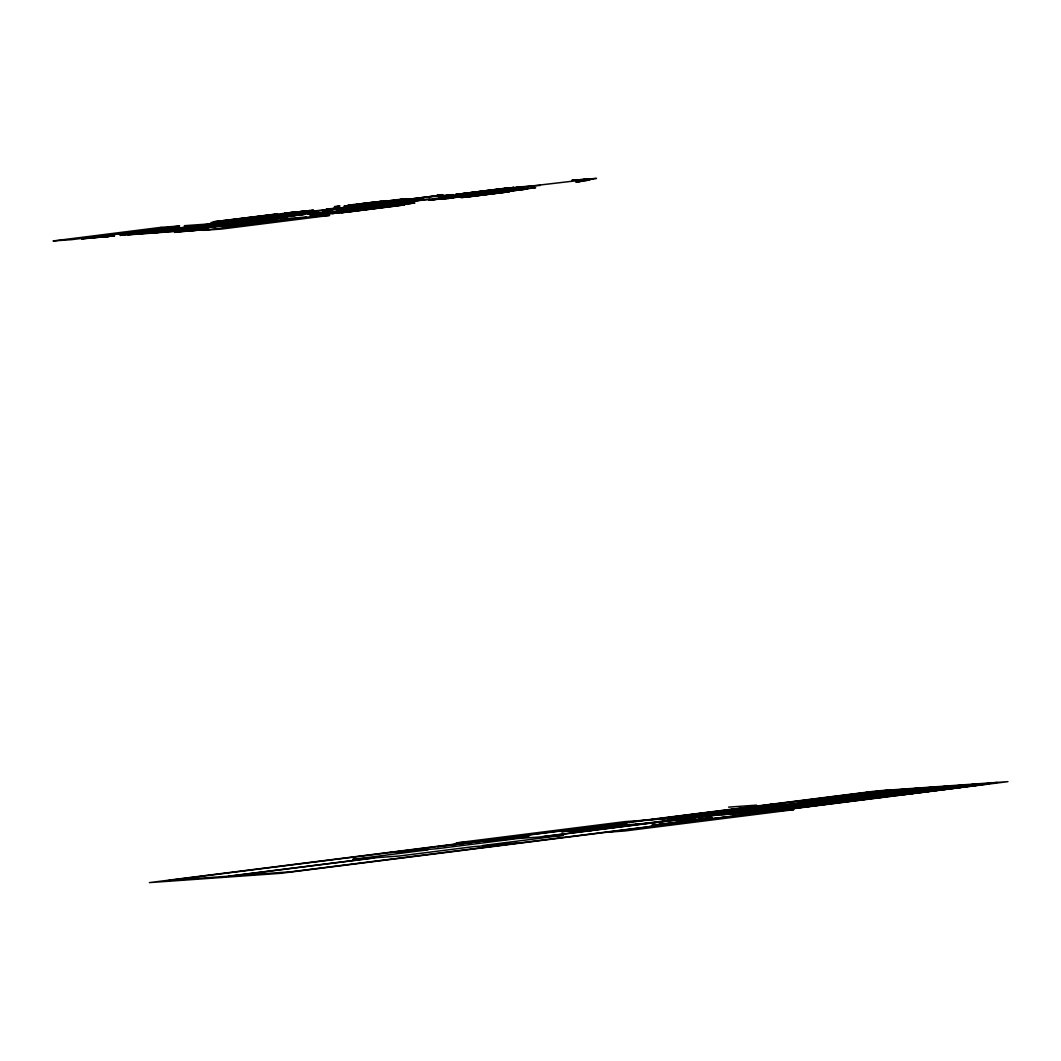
<?xml version="1.0" encoding="UTF-8"?>
<svg xmlns="http://www.w3.org/2000/svg" width="1061" height="1061" viewBox="0 0 1061 1061"><rect width="100%" height="100%" fill="white"/><g stroke="black" fill="none" stroke-linecap="round" stroke-linejoin="round"><path stroke-width="1.5" d="M726.241 811.148L728.536 809.967M179.097 230.754L181.497 229.574M575.791 181.776L588.656 180.145M655.247 824.928L679.319 822.315M170.423 228.38L166.073 228.99M128.222 233.102L134.919 232.2M146.153 231.51L148.805 231.046M168.712 228.539L155.874 230.118M606.494 825.843L617.144 824.981L583.285 829.49M674.411 822.792L675.87 822.699M687.541 821.227L683.138 821.904M690.936 820.073L659.478 824.317M205.304 227.359L206.51 227.147M176.895 228.367L181.259 227.836L179.004 228.062M677.17 821.678L683.019 820.949M686.52 821.36L679.862 822.156M575.407 829.808L571.189 830.524L572.847 830.484M683.138 821.758L705.021 818.747L699.332 819.185M595.354 827.235L599.876 826.625M592.98 828.256L587.489 829.052M354.706 207.386L357.637 207.014M398.233 201.895L395.315 202.266M144.747 231.616L150.556 230.86L149.614 230.913M228.805 225.953L234.388 225.211M689.69 820.259L688.218 820.352M176.869 228.354L178.235 228.168M230.065 224.826L234.11 224.455L229.11 225.091M702.475 815.776L706.639 815.312M229.229 220.237L219.004 221.537L224.959 220.913M380.965 201.418L347.915 205.317L354.162 204.468M338.499 212.77L344.387 211.63M727.713 813.986L723.695 814.41L738.111 812.753L736.361 812.938M148.354 230.542L153.487 229.852M280.953 215.104L328.578 209.229M336.125 208.54L344.361 207.545M706.573 815.312L705.021 815.471M710.101 814.808L714.69 814.424L712.992 814.662M819.941 799.769L820.829 799.636M843.27 796.824L844.198 796.692M866.691 793.893L865.789 794.026M914.701 789.556L912.248 789.875M921.399 788.774L920.59 788.88M869.171 795.591L938.773 787.355M926.054 788.495L926.757 788.708L920.975 789.212M933.508 787.912L932.752 788.018M926.611 791.36L927.539 791.227M953.68 788.084L948.919 788.641L950.895 788.283M583.325 828.694L573.47 829.967L599.478 826.678M592.038 828.376L590.301 828.628M178.686 228.911L181.511 228.513L177.903 228.765M247.478 218.486L251.603 217.89L239.388 219.388L245.621 218.513M359.851 203.911L358.936 203.911M673.523 822.898L678.456 822.421M248.858 223.42L253.858 222.757M248.804 224.017L245.118 224.521M180.33 228.685L178.062 228.99M268.658 221.51L264.812 222.028M923.68 789.251L921.399 789.397M233.579 224.401L240.608 223.632L237.876 223.924M582.9 829.543L568.338 831.055M677.502 821.612L683.456 820.896M127.691 234.866L150.516 233.261L296.589 214.839L243.964 221.47L184.362 225.688M261.523 219.269L296.589 214.839M252.293 220.887L305.024 214.242L250.383 221.179M228.699 225.025C232.094 224.534 225.409 225.569 229.083 224.919M246.762 221.272L304.984 214.256M345.568 208.036L336.722 209.03L341.31 208.341M419.427 200.383L424.015 199.693L415.169 200.688M461.23 194.097L513.789 187.465L455.646 194.495L508.246 187.863M455.646 194.495L490.726 190.065M540.248 185.436L519.492 186.908L464.015 193.898L596.481 178.394L571.879 180.304L592.635 178.832M469.585 193.5L522.171 186.869L464.015 193.898M711.334 814.782C714.04 814.304 706.958 815.378 710.446 814.967M704.637 818.721L708.854 818.124L698.695 819.251M915.258 789.914L914.29 790.047L919.781 789.596M926.651 788.721L925.935 788.814M344.679 211.696L350.515 210.887L338.273 212.372L344.533 211.51M596.348 827.116L610.287 825.418L602.476 826.307M193.619 226.829L194.707 226.696M232.226 224.096C235.33 223.752 230.449 224.282 232.956 224.004M324.215 211.51L331.085 210.516M675.38 816.638L673.788 816.811L675.181 816.665M229.706 224.892L227.691 225.224M735.048 813.031L733.708 813.203M757.726 810.034L761.082 809.57L754.344 810.299M179.893 228.022L183.434 227.677L181.55 227.943M386.933 204.892L387.411 204.826M480.394 194.534L478.829 194.786L486.508 193.951M484.93 194.057L460.235 197.359L473.1 195.821M331.523 208.805L331.921 208.752M480.699 194.495L491.057 193.314L486.933 193.898M654.491 824.954L651.759 825.365L657.475 824.782M919.807 789.291L920.205 789.238M795.153 808.19L793.628 808.31L794.835 808.19M185.927 227.81L207.227 225.317L202.505 225.714M325.873 211.192L324.626 211.364L328.008 211.02M207.067 227.067L204.282 227.452L207.823 227.226M576.693 181.988L581.494 181.378M700.605 813.654L702.475 813.376L700.074 813.522M725.273 812.872L728.947 812.408L725.485 812.726M709.424 818.124L712.342 817.673L700.22 819.052M810.06 806.068L808.349 806.32L810.564 806.201M206.484 227.134L207.691 226.988M812.607 805.75L807.235 806.479L810.816 806.227M225.489 220.741C222.041 221.205 234.282 219.852 229.547 220.197M326.96 209.428L326.098 209.547L331.589 209.11M344.573 207.518L345.395 207.399L327.067 209.415M400.077 203.593L400.899 203.473L393.472 204.057M699.981 813.734L703.43 813.256L699.809 813.495M588.855 828.827L587.012 829.105M835.617 797.925L836.426 797.806L820.935 799.623M840.405 797.421L841.227 797.315L837.408 797.647M858.972 794.981L859.795 794.861L844.304 796.678M863.76 794.477L864.582 794.371L860.776 794.702M709.292 814.914L708.045 815.087L710.127 814.888M742.912 811.108L745.724 810.71L729.159 812.673M663.868 823.986L661.852 824.225M130.861 232.638L126.498 233.287L127.506 233.234M150.781 230.131L146.418 230.767L147.413 230.714M170.662 229.11L168.672 229.388L175.065 228.619L171.113 229.229L172.399 229.03M174.057 228.897L175.277 228.699L171.113 229.057M178.447 228.964L176.139 229.242M207.306 227.027L209.614 226.749M227.041 225.157L225.794 225.33L228.049 225.104M236.749 224.03L237.558 223.964M234.879 224.176L233.447 224.415M382.451 205.502L381.642 205.609L387.106 205.171M390.156 204.945L391.071 204.813L388.711 204.972M246.523 224.401L250.913 223.765L249.879 223.818M266.43 221.895L270.834 221.258L269.799 221.298M338.698 212.757L344.626 212.028L332.398 213.5L339.175 212.677L338.353 212.77M466.482 196.617L467.928 196.524M468.339 196.471L524.731 189.269M700.366 813.694L695.711 814.264M569.982 830.644L565.38 831.28L569.77 830.856M614.637 825.1L616.6 824.861M607.834 826.479L614.863 825.538L613.231 825.657M819.782 799.875L818.92 799.994L823.601 799.437M823.071 799.477L826.837 798.986M843.137 796.93L842.328 797.036L846.028 796.718M862.911 794.556A46.764 0.729 -6.9 0 0 845.378 796.758L850.193 796.042M702.236 815.803L700.26 816.095L704.597 815.511M706.135 815.524C710.273 814.981 701.825 815.936 705.817 815.564M913.773 789.689L914.595 789.57L908.906 790.074M729.676 813.84L732.846 813.23M663.258 824.065L655.366 824.928M706.533 818.495L704.796 818.721M703.231 819.251L710.499 818.31L701.507 819.477M946.24 789.092A46.764 0.729 -6.9 0 0 928.72 791.294L933.534 790.578M942.208 789.53L943.136 789.397L904.449 793.403L973.428 785.485L965.086 786.546M953.136 788.111L956.903 787.633M965.576 786.586L966.505 786.453L941.73 789.49M947.009 789.026L947.924 788.893L944.118 789.238M970.364 786.082L971.292 785.949L967.473 786.294M118.023 233.937L155.105 229.375L150.476 229.706M217.054 221.457L277.518 213.951L214.468 221.643L219.096 221.311M337.04 206.338L339.971 205.967M210.9 222.545L219.15 221.497M229.163 220.237L294.069 212.134M212.757 222.412L219.388 221.776M216.935 222.107L223.553 221.484M251.298 217.956L272.014 215.343L245.476 218.433L247.545 218.287M221.099 221.815L227.73 221.192M290.82 213.168L313.552 210.184L284.242 213.473L309.706 210.622L304.149 211.02M225.264 221.524L238.805 219.919M242.876 219.468L295.449 212.85M297.213 212.558L308.897 211.086M145.675 231.563L135.848 232.638M165.596 229.057L164.614 229.176M242.279 219.68L300.687 212.306L293.738 212.797M213.526 223.632L120.026 235.409L219.521 223.208M326.257 209.388L350.13 206.895M146.816 232.107L130.742 234.123L135.914 233.685M381.894 202.611L440.288 195.251M331.708 209.097L337.544 208.354M128.62 234.799L222.12 223.022M142.028 233.34L159.548 231.126M169.349 229.905L178.168 228.791M226.152 222.903L229.07 222.531M286.589 215.158L279.507 216.046L295.86 214.508M437.105 196.192L453.339 194.654L446.376 195.529M336.722 209.03L393.976 201.815M234.508 222.306L237.425 221.935M291.059 215.237L238.407 221.868L261.497 219.269L255.966 219.654M338.857 209.203L344.692 208.46M345.767 208.38L351.072 207.717M397.477 201.869L407.504 200.542M352.676 207.677L351.509 207.823L357.385 207.412L349.798 208.42M353.008 207.651L354.281 207.638M354.613 207.611L355.78 207.452M400.634 201.643L402.994 201.338M404.864 201.272L407.159 200.967M299.481 214.64L153.314 233.062L175.781 231.271L261.881 220.409M328.446 210.967L330.7 210.648L327.716 210.953M409.095 200.9L418.445 199.773M358.048 207.518L416.217 200.25L401.482 201.298M314.48 213.181L307.319 214.083L323.751 212.518M464.917 194.216L481.163 192.678L325.979 212.372L284.388 215.317L434.877 196.338L476.416 193.407M208.022 226.948L208.911 226.829M238.698 223.089L219.746 225.476L224.455 225.078M258.712 220.595L261.643 220.224M366.761 206.908L424.015 199.693M583.364 179.495L586.282 179.123M268.619 219.733L175.118 231.51L176.046 231.444M271.218 219.547L177.744 231.325L277.2 219.123M382.57 205.489L394.082 204.282L391.642 204.601M438.525 198.593L496.919 191.232M515.235 189.137L493.338 191.895L522.649 188.606L513.245 189.428M231.696 225.476L226.868 226.179L227.863 226.126M251.616 222.969L246.749 223.659L247.77 223.619M376.536 206.935L318.154 214.295L395.421 204.959M309.945 215.529L321.629 214.057M325.117 213.805L328.035 213.433M528.219 188.208L506.322 190.967L535.633 187.691L506.508 190.993M314.136 215.224L320.303 214.627M348.035 211.112L373.392 208.168L349.414 211.073M317.849 214.959L324.48 214.335M322.027 214.667L328.671 214.03M326.218 214.375L334.454 213.327M407.968 204.07L341.231 212.677L346.191 212.16M243.579 225.051L279.268 220.595M342.61 212.571L401.681 205.158M462.623 197.452L507.092 191.882M345.859 212.346L404.268 204.985L399.639 205.304M465.872 197.213L509.678 191.696L461.23 197.545L466.19 197.028M437.662 846.797L490.209 840.179M699.65 813.774L698.058 813.973M601.799 826.333L600.367 826.506L602.303 826.267M872.792 792.023L887.394 790.18M572.542 830.538L573.285 830.431M667.621 818.601L781.201 804.424L759.557 805.962M499.837 839.941L525.129 837.063M761.254 806.97L764.172 806.599M871.784 793.522L852.54 794.901L797.713 801.824L813.111 800.657M891.333 790.71L905.935 788.88M821.347 799.676L802.819 802.036L806.068 801.811M822.554 799.676L820.829 799.875M823.721 799.424L844.715 796.731M847.076 796.479L865.683 794.039M868.535 793.747L882.009 792.235M681.348 817.62L703.138 814.875M769.596 806.373L898.481 790.206M701.679 815.233L687.064 817.063L693.125 816.559M629.863 824.503L569.903 831.957L591.587 830.418M692.117 816.718L706.745 814.875M709.292 814.609L782.487 805.299M782.965 805.272L819.211 801.731M905.404 789.716L920.006 787.872M709.451 814.901L710.618 814.821M635.274 824.278L638.205 823.906M726.228 812.739L734.809 811.784L729.849 812.182M916.518 788.933L903.057 790.445L906.293 790.22M643.828 823.508L716.971 814.185L697.753 816.347L702.355 816.028M866.373 795.79L857.076 796.44L916.983 788.893M919.303 788.734L933.905 786.891M732.488 812.434L746.586 810.591L743.536 810.896M903.19 790.763L902.182 790.909L907.712 790.445M908.15 790.087L907.619 790.206M907.831 790.432L913.667 789.702M228.327 876.214L374.427 857.792L352.769 859.33L427.941 849.848L389.971 852.54M926.253 788.243L539.028 837.049L517.33 838.588L436.31 848.8L398.339 851.479M231.126 876.015L377.292 857.593L398.936 856.055L474.108 846.585L512.238 843.88M929.051 788.044L541.826 836.85L563.497 835.312L482.476 845.524L520.42 842.845M716.971 815.1L652.608 822.885M743.642 811.638L760.273 809.715L759.092 809.755M919.887 789.583L925.722 788.853M935.988 787.554L950.59 785.71M720.963 814.702L740.233 812.54L725.631 814.371M750.379 811.148L758.628 810.113M941.293 786.93L943.335 786.678M754.61 810.737L763.204 809.782L758.257 810.18M942.022 787.129L928.561 788.641M732.514 813.853L752.249 811.652M747.74 811.877L820.325 802.779M820.75 802.753L840.75 800.206L822.01 801.532M949.887 786.572L964.489 784.729M737.66 813.482L759.689 810.869L729.902 813.15M828.933 802.182L831.877 801.811M832.262 801.784L956.823 786.082M830.723 802.05L957.738 786.015M963.958 785.578L978.56 783.734M749.013 812.832L767.912 810.604M766.984 810.657L860.007 798.84L881.678 797.315M751.612 812.646L845.047 800.883L842.487 801.055M681.958 821.996L682.674 821.97M919.715 792.262L924.463 791.917M811.015 805.949L811.904 805.829M982.499 784.265L997.101 782.421M647.316 826.93L728.284 816.758M898.614 795.259L957.672 787.846M131.829 232.518L135.357 232.147M151.736 230.012L153.938 229.799M247.067 218.539L245.767 218.699M144.323 231.669L136.842 232.518M164.23 229.163L156.909 229.998M333.021 208.672L338.539 208.208M178.58 228.115L179.919 228.142M235.078 224.15L236.351 224.083M393.91 204.362L393.127 204.455M227.386 225.118L228.38 225.065M232.187 225.423L238.553 224.72M252.094 222.903L255.197 222.585M244.68 224.574L239.202 225.211M265.475 222.014L256.178 223.022M245.555 224.521L240.33 225.091M264.282 222.107L261.311 222.452M570.42 830.591L561.667 831.731L565.884 831.333M617.9 824.914L622.94 824.211L616.799 824.848M830.736 798.495L834.755 798.005M854.105 795.551L858.11 795.06M587.184 829.039L585.526 829.291M611.865 826.042L617.582 825.233L612.913 825.697M909.144 790.021L910.961 789.808M914.105 789.344L915.922 789.132M702.7 815.737L703.894 815.604M921.2 789.159L923.017 788.96M729.438 813.88L728.005 814.052L729.146 813.814M757.886 810.445L753.655 810.869M929.144 791.281L925.59 791.586L928.64 791.214M937.447 790.087L941.452 789.583M960.815 787.143L964.82 786.639M786.241 809.264L781.506 809.676L799.742 807.381M381.257 201.484L387.093 200.675L379.944 201.63M173.792 229.534L176.63 229.189M209.123 226.789L214.959 226.139M601.587 826.413L602.794 826.201M615.91 824.967L626.719 823.747L617.515 824.981M569.598 830.67L571.309 830.471M571.534 830.644L572.409 830.538M586.746 829.092L585.858 829.198M712.037 814.782L711.215 814.689M741.175 811.174L740.459 811.254M754.994 810.233L755.79 810.127M812.129 805.79L813.323 805.657M381.111 201.298L374.865 202.147L379.52 201.683M153.235 229.826L155.277 229.64M179.123 228.128L177.837 228.274M327.57 211.073L326.112 211.245M209.972 226.709L211.033 226.577M253.592 222.717L261.457 221.895M697.7 814.012L696.639 814.145M602.038 826.36L604.226 826.095M571.428 830.445L570.646 830.75M683.39 820.843L684.783 820.737M153.739 229.76L160.092 229.123M346.907 210.383L409.36 202.704L395.886 204.216M234.189 225.171L237.425 224.852M583.696 829.45L584.969 829.304M729.451 812.222L730.459 812.089M741.533 811.135L742.223 811.042M756.002 810.113L756.798 810.007M725.538 814.225L726.215 814.066M799.49 807.421L800.498 807.275M813.084 805.684L817.965 805.14M660.963 824.331L658.43 824.622M678.244 822.341L679.199 822.394M700.618 819.583L698.085 819.874M134.827 232.16L141.179 231.51M175.078 229.362L172.784 229.64M255.104 222.545L257.332 222.333M821.877 799.755L821.983 799.742A46.764 0.729 -6.9 0 1 839.543 797.501M603.364 826.201L605.287 825.909M926.85 788.403L927.977 788.283M685.393 820.604L686.056 820.577M684.902 820.657L685.645 820.63M813.681 805.617L821.347 804.901M702.276 819.424L697.7 819.914M155.224 229.587L156.564 229.494M135.317 232.094L136.644 232.001M346.801 210.396L336.483 211.166L405.634 202.969M211.378 226.537L218.354 225.9M696.295 814.185L689.292 814.821M925.683 788.893L924.317 789.026M606.972 826.572L604.041 826.904M583.046 829.583L578.059 830.073L584.12 829.291M756.984 809.994L757.713 809.901M735.26 813.137L734.53 813.217M678.881 822.368L675.22 822.845M582.197 181.126L580.566 181.312M261.497 222.492L257.12 222.903M604.637 826.055L606.68 825.75M607.913 826.506L603.523 826.957M688.509 820.246L699.769 819.145M513.789 187.465L490.699 190.078L496.269 189.68M582.489 181.086L579.107 181.418L588.205 180.224M137.453 231.908L136.71 231.935M156.63 229.428L161.086 228.99M179.534 228.195L178.089 228.34M173.712 229.521L170.781 229.852M695.631 814.264L692.7 814.583M703.814 819.012L707.17 818.615L704.199 818.959M322.571 211.577L332.716 210.449M257.425 222.279L259.282 222.081M237.518 224.786L238.194 224.76M240.237 225.157L236.258 225.529M605.433 825.962L607.529 825.657M758.031 809.875L758.854 810.087M952.566 788.217L952.128 788.257A46.764 0.729 -6.9 0 1 969.608 786.148M588.59 180.171L590.022 179.999M580.38 181.338L575.805 181.789M137.572 231.842L139.641 231.683M574.876 829.888L570.778 830.246L585.672 828.429M238.327 224.693L241.537 224.401M225.104 220.807L245.476 218.632M172.837 229.627L167.386 230.091M238.698 224.653L240.025 224.521M239.043 225.277L237.279 225.449M583.988 828.628L584.81 828.548M188.248 227.704L183.885 228.009M668.987 817.633L687.966 815.246L683.589 815.551M141.829 233.393L176.272 229.945M812.567 805.034L846.93 801.585M237.982 223.818L242.783 223.42M259.68 222.094L260.462 222.014M952.009 788.27L949.98 788.416M607.582 825.737L608.377 825.683M580.752 829.768L579.956 829.821M902.288 790.75L904.701 790.578M845.246 796.692L843.309 796.824M336.496 208.46L332.796 208.725M392.146 204.561L388.286 204.8M911.001 789.941L912.619 789.808M923.057 789.092L924.675 788.96M169.428 228.407L170.463 228.354M499.055 189.481L504.625 189.083M473.179 192.28L478.75 191.882M437.371 195.052L442.941 194.654M508.869 189.985L514.426 189.587M521.84 189.07L527.41 188.672M436.562 195.516L441.217 195.184M496.004 191.298L500.633 190.967M508.047 190.449L513.617 190.052M521.031 189.534L525.672 189.203M435.899 195.794L436.827 195.728M437.357 195.609L438.286 195.542M438.816 195.436L439.758 195.37M491.614 191.855L492.543 191.789M493.073 191.67L494.002 191.603M494.532 191.484L495.46 191.418M520.367 189.813L521.296 189.747M521.826 189.627L522.755 189.561M523.285 189.442L524.214 189.388M432.981 196.166L433.909 196.099M434.44 195.98L435.368 195.914M488.697 192.213L489.625 192.16M490.155 192.041L491.084 191.975M499.824 191.431L500.752 191.365M512.808 190.516L513.736 190.449M517.45 190.184L518.378 190.118M518.909 189.999L519.837 189.932M428.604 196.723L429.533 196.656M430.063 196.537L430.991 196.471M431.522 196.351L432.45 196.285M484.32 192.77L485.248 192.704M485.779 192.585L486.707 192.518M487.238 192.399L488.166 192.333M513.06 190.741L513.988 190.675M514.532 190.556L515.447 190.489M515.991 190.37L516.919 190.304M424.228 197.266L425.156 197.2M425.686 197.081L426.615 197.014M427.145 196.908L428.074 196.842M479.93 193.327L480.858 193.261M481.389 193.142L482.317 193.075M482.861 192.956L483.776 192.89M508.683 191.285L509.612 191.219M510.142 191.099L511.07 191.033M511.601 190.914L512.529 190.861M419.838 197.823L420.766 197.757M421.297 197.638L422.238 197.571M422.769 197.452L423.697 197.386M475.553 193.871L476.482 193.805M477.012 193.686L477.941 193.632M478.471 193.513L479.4 193.447M504.307 191.842L505.235 191.776M505.765 191.656L506.694 191.59M507.224 191.471L508.153 191.404M416.92 198.195L417.848 198.128M418.379 198.009L419.307 197.943M472.636 194.243L473.564 194.176M474.095 194.057L475.023 193.991M501.389 192.213L502.304 192.147M502.848 192.028L503.776 191.961M412.543 198.739L413.472 198.672M414.002 198.553L414.931 198.487M415.461 198.38L416.389 198.314M468.246 194.8L469.174 194.733M469.718 194.614L470.633 194.548M471.177 194.428L472.105 194.362M496.999 192.757L497.927 192.691M498.458 192.571L499.386 192.505M499.917 192.399L500.845 192.333M408.167 199.296L409.095 199.229M409.626 199.11L410.554 199.044M411.084 198.924L412.013 198.858M463.869 195.343L464.798 195.277M465.328 195.171L466.256 195.105M466.787 194.985L467.715 194.919M492.622 193.314L493.551 193.248M494.081 193.129L495.01 193.062M495.54 192.943L496.468 192.877M374.984 201.882L375.926 201.815M403.777 199.853L404.718 199.786M405.249 199.667L406.177 199.601M406.708 199.481L407.636 199.415M459.493 195.9L460.421 195.834M460.951 195.715L461.88 195.648M462.41 195.529L463.339 195.463M488.246 193.871L489.161 193.805M489.705 193.686L490.633 193.619M491.163 193.5L492.092 193.434M372.066 202.253L372.995 202.187M373.525 202.067L374.453 202.001M400.859 200.211L401.787 200.144M402.318 200.025L403.246 199.959M456.575 196.272L457.49 196.205M458.034 196.086L458.962 196.02M485.315 194.229L486.243 194.163M486.774 194.044L487.702 193.977M367.69 202.81L368.618 202.744M369.148 202.624L370.077 202.558M370.607 202.439L371.536 202.372M396.482 200.768L397.411 200.701M397.941 200.582L398.87 200.516M399.4 200.396L400.329 200.33M452.185 196.815L453.113 196.749M453.644 196.643L454.572 196.577M455.103 196.457L456.031 196.391M480.938 194.786L481.866 194.72M482.397 194.601L483.325 194.534M483.856 194.415L484.784 194.349M363.313 203.354L364.241 203.288M364.772 203.181L365.7 203.115M366.231 202.996L367.159 202.93M392.106 201.325L393.034 201.258M393.565 201.139L394.493 201.073M395.024 200.953L395.952 200.887M447.808 197.373L448.737 197.306M449.267 197.187L450.196 197.121M450.726 197.001L451.654 196.935M476.561 195.343L477.49 195.277M478.02 195.158L478.949 195.091M479.479 194.972L480.408 194.906M360.395 203.725L361.324 203.659M361.854 203.54L362.782 203.473M365.965 203.327L366.894 203.261M387.729 201.869L388.658 201.802M389.188 201.683L390.116 201.617M390.647 201.497L391.575 201.431M444.891 197.744L445.819 197.678M446.349 197.558L447.278 197.492M451.389 197.28L428.551 200.105L469.002 196.033L432.411 199.667L449.095 198.487M473.63 195.701L474.559 195.635M475.103 195.516L476.018 195.463M384.798 202.24L385.727 202.174M386.257 202.054L387.199 201.988M440.501 198.288L441.429 198.221M441.96 198.115L442.888 198.049M443.432 197.93L444.347 197.863M355.873 204.455L358.671 204.256M377.252 202.93L382.809 202.545M383.339 202.426L384.268 202.359M388.22 202.227L399.718 201.404M418.259 200.105L429.758 199.282M437.583 198.659L443.166 198.261M461.694 196.948L464.479 196.762M398.684 201.723L411.482 200.662M334.454 206.524L339.082 206.192M352.292 205.105L369.016 203.924M394.599 202.227L409.758 200.993M436.787 199.123L453.471 197.943M347.915 205.662L364.639 204.468M340.395 207.585L326.934 209.11L330.17 208.871M353.989 207.346L357.093 207.134M333.207 208.898L335.528 208.738M349.772 207.81L363.313 206.855M405.501 203.845L411.071 203.447M299.759 211.563L305.329 211.179M401.124 204.388L406.695 203.991M330.979 209.441L342.478 208.632M344.507 208.473L359.255 207.425M361.019 207.319L372.517 206.497M289.759 212.598L292.995 212.372M300.409 211.842L305.966 211.457M388.79 205.582L394.36 205.197M401.787 204.667L405.05 204.428M290.727 213.022L291.656 212.956M374.546 207.24L383.512 206.444M392.106 205.834L393.034 205.768M296.841 212.744L235.33 220.171L244.269 219.375M280.979 215.104L290.25 214.441M281.921 216.855L287.465 216.457M312.862 215.158L329.122 214.004M213.831 222.173L230.038 221.02M264.361 219.057L269.918 218.672M246.802 221.272L306.443 217.054M219.189 223.394L241.046 221.842M243.354 221.722L265.701 220.104M203.155 225.264L205.754 225.078M252.253 221.789L254.852 221.616M238.102 223.181L243.049 222.783M281.868 220.409L242.187 225.157L246.815 224.826M185.582 227.465L166.352 229.627L170.98 229.295M220.86 225.356L223.911 225.131M223.539 225.582L228.168 225.25M115.424 234.123L120.065 233.791M161.537 230.821L172.691 230.038M190.887 228.752L201.988 227.969M145.808 232.253L151.444 231.775M203.102 228.195L208.261 227.757M187.558 230.104L193.195 229.627M135.344 234.123L155.821 232.518M161.047 232.147L176.763 231.046M91.816 237.651L110.357 236.338M184.707 231.073L203.248 229.773M89.774 237.916L108.315 236.603M182.664 231.338L201.205 230.025M879.211 791.214L897.752 789.901M911.823 788.907L925.736 787.925M942.407 786.745L956.319 785.763M970.391 784.769L988.932 783.456M877.168 791.479L895.709 790.166M909.781 789.172L923.693 788.177M940.364 786.997L954.263 786.015M968.348 785.021L986.889 783.708M975.245 785.339L978.494 785.113M909.33 790.246L911.651 790.087M914.436 789.888L916.757 789.716M972.393 785.617L977.035 785.299M828.88 796.957L833.508 796.639M955.643 787.991L960.271 787.66M909.529 793.628L912.778 793.389M813.044 800.75L817.752 800.326M728.589 807.129L756.559 805.14M770.458 804.331L775.1 803.999M897.221 795.352L902.182 794.835M739.106 808.535L864.158 799.517M798.8 804.304L777.541 806.015L719.106 813.376L735.273 812.235M799.304 804.477L815.458 803.336M731.997 809.437L750.538 808.124M773.429 806.466L774.358 806.4M812.792 803.681L813.721 803.615M835.034 802.156L853.548 800.843M730.87 809.689L746.692 808.562M833.031 802.461L848.72 801.347M744.742 808.88L747.329 808.694M826.081 803.124L828.681 802.938M705.645 812.766L716.812 811.97M747.143 809.782L748.071 809.715M786.506 806.997L787.434 806.93M816.108 804.941L827.182 804.172M713.178 812.859L714.106 812.792M796.241 806.97L797.169 806.917M799.901 807.368L804.835 806.97M725.18 812.779L728.987 812.501M732.939 812.209L735.737 812.01M747.435 811.188L750.22 810.989M740.87 811.837L757.01 810.697M686.891 816.174L687.82 816.108M700.22 815.246L727.103 813.349M769.954 810.286L770.883 810.219M664.61 817.951L669.584 817.54M683.974 816.532L686.573 816.347M699.212 815.564L703.35 815.272M744.663 812.341L748.867 812.05L734.451 813.641M651.481 819.583L671.082 818.15M754.53 812.288L774.079 810.856M643.921 820.272L625.353 821.585L456.164 842.911L474.731 841.598M648.563 819.941L708.231 815.723M711.016 815.524L770.684 811.307M775.326 810.975L793.853 809.662L624.637 830.988L606.123 832.301M599.492 825.869L604.12 825.551M726.241 816.904L730.883 816.572M626.123 824.928L649.809 823.084M573.749 831.519L594.518 830.06M519.161 836.002L523.802 835.67M645.924 827.023L650.565 826.705M506.535 838.376L512.118 837.978M502.158 838.933L507.728 838.535M486.376 840.604L487.304 840.537M487.835 840.431L488.763 840.365M489.293 840.246L493.922 839.914M501.362 839.384L506.933 838.986M483.458 840.975L484.386 840.909M484.917 840.789L485.845 840.723M479.081 841.532L480.01 841.466M480.54 841.346L481.469 841.28M481.999 841.161L482.927 841.094M493.14 840.365L494.068 840.312M506.15 839.45L507.078 839.384M474.691 842.076L475.62 842.01M476.15 841.903L477.092 841.837M477.622 841.718L478.551 841.652M470.315 842.633L471.243 842.567M471.774 842.447L472.702 842.381M473.233 842.262L474.161 842.195M467.397 843.004L468.325 842.938M468.856 842.819L469.784 842.752M456.071 843.946L460.699 843.628M463.02 843.548L463.949 843.482M464.479 843.376L465.408 843.309M465.938 843.19L466.867 843.124M458.631 844.105L459.572 844.039M460.103 843.919L461.031 843.853M461.562 843.734L462.49 843.667M454.254 844.662L455.182 844.596M455.713 844.476L456.641 844.41M457.172 844.291L458.1 844.224M343.313 207.651A46.764 0.729 -6.9 0 1 337.743 208.049M398.817 203.725A46.764 0.729 -6.9 0 1 393.246 204.123M931.492 788.151A46.764 0.729 -6.9 0 1 925.935 788.535M919.436 788.999A46.764 0.729 -6.9 0 1 913.866 789.397M161.113 227.346L53.05 240.966L71.617 239.653L179.68 226.02L161.113 227.346M96.206 237.094L81.604 238.937L114.747 235.794L96.206 237.094M166.206 228.354L122.386 233.871L174.548 227.757L166.206 228.354M367.623 203.168L344.069 206.099L384.546 202.014L367.623 203.168M400.965 199.243L386.363 201.086L407.928 198.752L400.965 199.243M405.421 200.688L336.775 209.349L355.316 208.036L423.962 199.375L405.421 200.688M189.083 230.529L174.481 232.372L207.624 229.216L189.083 230.529M485.447 193.261L470.845 195.091L492.397 192.77L485.447 193.261M266.563 221.245L222.757 226.775L274.905 220.661L266.563 221.245M407.49 203.54L385.594 206.298L414.931 203.009L407.49 203.54M311.006 216.736L203.009 230.343L221.537 229.043L329.626 215.41L311.006 216.736M876.558 790.949L149.415 882.606L280.82 873.309L1007.95 781.652L876.558 790.949M866.585 792.461L168.659 880.431L290.78 871.784L988.706 783.827L866.585 792.461M508.537 838.071L486.641 840.829L515.964 837.54L508.537 838.071M521.535 837.156L499.651 839.914L528.975 836.625L521.535 837.156M736.042 812.965L736.042 812.965M487.132 191.285L481.535 191.683L487.105 191.298M279.056 217.054L273.499 217.452L279.056 217.054"/></g></svg>
